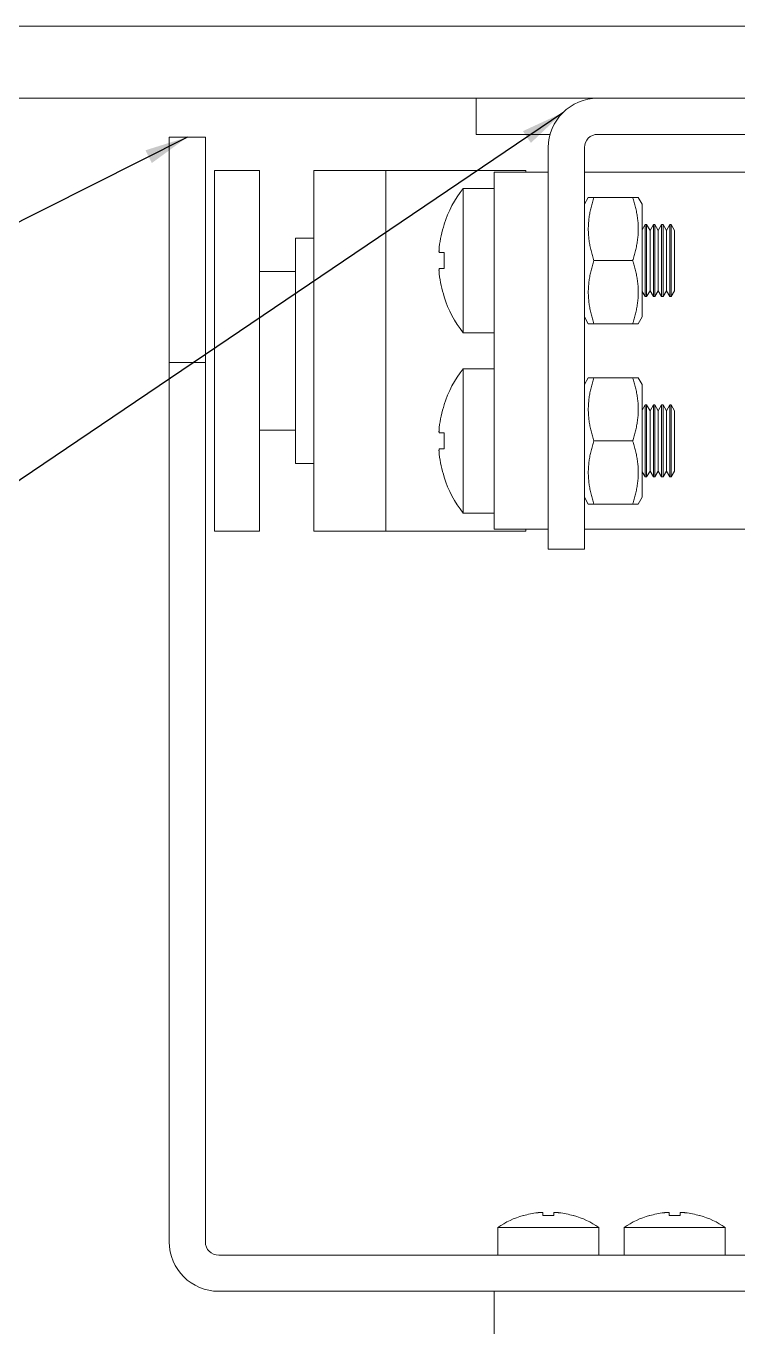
# Model space of a CAD drawing. Header units: millimetres. Extents: x 0 to 420, y 0 to 297.
# Drawn here: x 109.24 to 114.17, y 217.58 to 226.64 of the extents above; entities that cross this region are included whole.
import ezdxf

# ---------------------------------------------------------------- set-up
doc = ezdxf.new("R2010")
doc.units = ezdxf.units.MM
doc.layers.add('1', color=7, linetype='Continuous', true_color=0xffffff)
doc.layers.add('171', color=7, linetype='Continuous', true_color=0xffffff)
doc.dimstyles.get("Standard").update_dxf_attribs({"dimtxt": 0.18, "dimasz": 0.18, "dimexe": 0.18, "dimexo": 0.0625, "dimgap": 0.09, "dimtad": 0, "dimtih": 1, "dimtoh": 1, "dimdec": 4, "dimzin": 0, "dimdsep": 46, "dimtxsty": 'Standard', "dimcen": 0.09, "dimadec": 0, "dimazin": 0, "dimtfac": 1, "dimtdec": 4, "dimtofl": 0, "dimtmove": 0, "dimatfit": 3, "dimfxl": 1, "dimtolj": 1, "dimtzin": 0, "dimarcsym": 0})

msp = doc.modelspace()

# ---------------------------------------------------------------- linework, layer by layer
at = {"layer": '1', "color": 155, "linetype": 'Continuous', "lineweight": 18}
for p, q in [((101.2306, 226.6406), (126.2306, 226.6406)), ((101.2306, 226.1406), (126.2306, 226.1406)), ((112.3556, 226.1406), (112.3556, 225.8906)), ((112.8682, 225.8906), (112.3556, 225.8906)), ((115.9806, 225.8906), (113.1976, 225.8906)), ((110.2306, 225.8711), (110.2306, 224.3086)), ((110.4806, 225.8711), (110.2306, 225.8711)), ((110.4806, 225.8711), (110.4806, 224.3086)), ((112.8556, 225.7985), (112.8556, 223.2656)), ((113.1056, 225.7985), (113.1056, 223.2656)), ((110.8556, 225.6406), (110.5431, 225.6406)), ((110.5431, 224.3986), (110.5431, 225.6406)), ((110.8556, 224.3986), (110.8556, 225.6406)), ((111.2306, 225.6406), (111.7306, 225.6406)), ((111.2306, 223.1406), (111.2306, 225.6406)), ((112.6993, 225.6406), (111.7306, 225.6406)), ((111.7306, 225.6406), (111.7306, 223.1406)), ((112.4806, 225.6281), (112.8556, 225.6281)), ((112.4806, 225.3646), (112.4806, 225.6281)), ((112.6993, 225.6281), (112.6993, 225.6406)), ((113.1056, 225.6281), (114.7618, 225.6281)), ((112.4806, 225.5156), (112.2651, 225.5156)), ((112.2651, 225.5156), (112.2651, 225.0156)), ((113.1326, 225.4531), (113.1056, 225.4062)), ((113.1717, 225.4531), (113.4394, 225.4531)), ((113.5056, 225.4062), (113.4785, 225.4531)), ((112.4806, 225.3646), (112.4806, 224.6849)), ((113.5056, 225.0156), (113.5056, 225.4062)), ((112.1331, 225.2675), (112.1347, 225.2665)), ((113.5268, 225.2656), (113.5056, 225.2287)), ((113.5268, 224.7656), (113.5268, 225.2656)), ((113.5363, 225.2656), (113.5268, 225.2656)), ((113.56, 225.2245), (113.5363, 225.2656)), ((113.5363, 224.7656), (113.5363, 225.2656)), ((113.5837, 225.2656), (113.56, 225.2245)), ((113.5837, 224.7656), (113.5837, 225.2656)), ((113.5932, 225.2656), (113.5837, 225.2656)), ((113.6169, 225.2245), (113.5932, 225.2656)), ((113.5932, 224.7656), (113.5932, 225.2656)), ((113.6405, 225.2656), (113.6169, 225.2245)), ((113.6405, 224.7656), (113.6405, 225.2656)), ((113.65, 225.2656), (113.6405, 225.2656)), ((113.6737, 225.2245), (113.65, 225.2656)), ((113.65, 224.7656), (113.65, 225.2656)), ((113.6974, 225.2656), (113.6737, 225.2245)), ((113.6974, 224.7656), (113.6974, 225.2656)), ((113.7069, 225.2656), (113.6974, 225.2656)), ((113.7306, 225.2245), (113.7069, 225.2656)), ((113.7069, 224.7656), (113.7069, 225.2656)), ((111.1056, 223.6093), (111.1056, 225.1718)), ((111.1056, 225.1718), (111.2306, 225.1718)), ((113.56, 224.8066), (113.56, 225.2245)), ((113.6169, 224.8066), (113.6169, 225.2245)), ((113.6737, 224.8066), (113.6737, 225.2245)), ((113.7306, 224.8066), (113.7306, 225.2245)), ((112.1002, 225.0706), (112.1347, 225.0706)), ((112.2651, 225.0156), (112.2651, 224.5156)), ((113.1717, 225.0156), (113.4394, 225.0156)), ((113.5056, 225.0156), (113.5056, 224.6249)), ((111.1056, 224.9406), (110.8556, 224.9406)), ((112.1347, 224.9606), (112.1002, 224.9606)), ((113.5268, 224.7656), (113.5056, 224.8024)), ((113.56, 224.8066), (113.5363, 224.7656)), ((113.5837, 224.7656), (113.56, 224.8066)), ((113.6169, 224.8066), (113.5932, 224.7656)), ((113.6405, 224.7656), (113.6169, 224.8066)), ((113.6737, 224.8066), (113.65, 224.7656)), ((113.6974, 224.7656), (113.6737, 224.8066)), ((113.7306, 224.8066), (113.7069, 224.7656)), ((112.1331, 224.7637), (112.1347, 224.7646)), ((113.5363, 224.7656), (113.5268, 224.7656)), ((113.5932, 224.7656), (113.5837, 224.7656)), ((113.65, 224.7656), (113.6405, 224.7656)), ((113.7069, 224.7656), (113.6974, 224.7656)), ((112.4806, 224.6848), (112.4806, 224.0963)), ((113.1056, 224.6249), (113.1326, 224.5781)), ((113.4785, 224.5781), (113.5056, 224.6249)), ((113.1717, 224.5781), (113.4394, 224.5781)), ((112.4806, 224.5156), (112.2651, 224.5156)), ((110.5431, 224.3986), (110.5431, 223.1406)), ((110.8556, 224.3986), (110.8556, 223.1406)), ((110.2306, 224.3086), (110.2306, 218.2132)), ((110.4806, 224.3086), (110.4806, 218.2132)), ((112.4806, 224.2656), (112.2651, 224.2656)), ((112.2651, 224.2656), (112.2651, 223.7656)), ((113.1326, 224.2031), (113.1056, 224.1562)), ((113.1717, 224.2031), (113.4394, 224.2031)), ((113.5056, 224.1562), (113.4785, 224.2031)), ((112.4806, 224.0963), (112.4806, 223.4166)), ((113.5056, 223.7656), (113.5056, 224.1562)), ((112.1331, 224.0175), (112.1347, 224.0165)), ((113.5268, 224.0156), (113.5056, 223.9787)), ((113.5268, 223.5156), (113.5268, 224.0156)), ((113.5363, 224.0156), (113.5268, 224.0156)), ((113.56, 223.9745), (113.5363, 224.0156)), ((113.5363, 223.5156), (113.5363, 224.0156)), ((113.5837, 224.0156), (113.56, 223.9745)), ((113.5837, 223.5156), (113.5837, 224.0156)), ((113.5932, 224.0156), (113.5837, 224.0156)), ((113.6169, 223.9745), (113.5932, 224.0156)), ((113.5932, 223.5156), (113.5932, 224.0156)), ((113.6405, 224.0156), (113.6169, 223.9745)), ((113.65, 224.0156), (113.6405, 224.0156)), ((113.6405, 223.5156), (113.6405, 224.0156)), ((113.6737, 223.9745), (113.65, 224.0156)), ((113.65, 223.5156), (113.65, 224.0156)), ((113.6974, 224.0156), (113.6737, 223.9745)), ((113.6974, 223.5156), (113.6974, 224.0156)), ((113.7069, 224.0156), (113.6974, 224.0156)), ((113.7306, 223.9745), (113.7069, 224.0156)), ((113.7069, 223.5156), (113.7069, 224.0156)), ((113.56, 223.5566), (113.56, 223.9745)), ((113.6169, 223.5566), (113.6169, 223.9745)), ((113.6737, 223.5566), (113.6737, 223.9745)), ((113.7306, 223.5566), (113.7306, 223.9745)), ((110.8556, 223.8406), (111.1056, 223.8406)), ((112.1002, 223.8206), (112.1347, 223.8206)), ((112.2651, 223.7656), (112.2651, 223.2656)), ((113.1717, 223.7656), (113.4394, 223.7656)), ((113.5056, 223.7656), (113.5056, 223.3749)), ((112.1347, 223.7106), (112.1002, 223.7106)), ((111.1056, 223.6093), (111.2306, 223.6093)), ((113.5268, 223.5156), (113.5056, 223.5524)), ((113.56, 223.5566), (113.5363, 223.5156)), ((113.5837, 223.5156), (113.56, 223.5566)), ((113.6169, 223.5566), (113.5932, 223.5156)), ((113.6405, 223.5156), (113.6169, 223.5566)), ((113.6737, 223.5566), (113.65, 223.5156)), ((113.6974, 223.5156), (113.6737, 223.5566)), ((113.7306, 223.5566), (113.7069, 223.5156)), ((112.1331, 223.5137), (112.1347, 223.5146)), ((113.5363, 223.5156), (113.5268, 223.5156)), ((113.5932, 223.5156), (113.5837, 223.5156)), ((113.65, 223.5156), (113.6405, 223.5156)), ((113.7069, 223.5156), (113.6974, 223.5156)), ((112.4806, 223.1531), (112.4806, 223.4166)), ((113.1056, 223.3749), (113.1326, 223.3281)), ((113.4785, 223.3281), (113.5056, 223.3749)), ((112.4806, 223.2656), (112.2651, 223.2656)), ((112.8556, 223.0156), (112.8556, 223.2656)), ((113.1056, 223.0156), (113.1056, 223.2656)), ((113.1717, 223.3281), (113.4394, 223.3281)), ((110.5431, 223.1406), (110.8556, 223.1406)), ((111.7306, 223.1406), (111.2306, 223.1406)), ((112.6993, 223.1406), (111.7306, 223.1406)), ((112.8556, 223.1531), (112.4806, 223.1531)), ((112.6993, 223.1531), (112.6993, 223.1406)), ((114.7618, 223.1531), (113.1056, 223.1531)), ((113.1056, 223.0156), (112.8556, 223.0156)), ((112.6822, 218.3966), (112.6828, 218.3956)), ((112.8181, 218.3956), (112.8181, 218.4155)), ((112.8931, 218.4155), (112.8931, 218.3956)), ((113.0289, 218.3966), (113.0283, 218.3956)), ((113.5572, 218.3966), (113.5578, 218.3956)), ((113.6931, 218.3956), (113.6931, 218.4155)), ((113.7681, 218.4155), (113.7681, 218.3956)), ((113.9039, 218.3966), (113.9033, 218.3956)), ((112.5056, 218.1211), (112.5056, 218.3139)), ((112.5056, 218.3139), (112.8556, 218.3139)), ((113.2056, 218.3139), (112.8556, 218.3139)), ((113.2056, 218.1211), (113.2056, 218.3139)), ((113.3806, 218.1211), (113.3806, 218.3139)), ((113.3806, 218.3139), (113.7306, 218.3139)), ((114.0806, 218.3139), (113.7306, 218.3139)), ((114.0806, 218.1211), (114.0806, 218.3139)), ((110.5726, 218.1211), (116.8885, 218.1211)), ((110.5726, 217.8711), (116.8885, 217.8711)), ((112.4806, 217.8711), (112.4806, 217.576))]:
    msp.add_line(p, q, dxfattribs=at)
at = {"layer": '1', "color": 155, "linetype": 'Continuous', "lineweight": 13}
for p, q in [((112.4806, 225.6281), (112.8556, 225.6281)), ((110.2306, 224.3086), (110.4806, 224.3086)), ((112.8556, 223.1531), (112.4806, 223.1531)), ((113.1056, 223.0156), (112.8556, 223.0156))]:
    msp.add_line(p, q, dxfattribs=at)
at = {"layer": '1', "color": 155, "linetype": 'Continuous', "lineweight": 18}
for points in [[(113.1717, 225.4531), (113.1703, 225.4531), (113.1689, 225.4531), (113.1675, 225.4531), (113.1661, 225.4531), (113.1648, 225.4531), (113.1635, 225.4531), (113.1622, 225.4531), (113.1609, 225.4531), (113.1597, 225.4531), (113.1584, 225.4531), (113.1572, 225.4531), (113.1561, 225.4531), (113.1549, 225.4531), (113.1538, 225.4531), (113.1527, 225.4531), (113.1516, 225.4531), (113.1505, 225.4531), (113.1495, 225.4531), (113.1485, 225.4531), (113.1476, 225.4531), (113.1466, 225.4531), (113.1457, 225.4531), (113.1448, 225.4531), (113.1439, 225.4531), (113.1431, 225.4531), (113.1423, 225.4531), (113.1415, 225.4531), (113.1408, 225.4531), (113.1401, 225.4531), (113.1394, 225.4531), (113.1388, 225.4531), (113.1381, 225.4531), (113.1375, 225.4531), (113.137, 225.4531), (113.1365, 225.4531), (113.136, 225.4531), (113.1355, 225.4531), (113.1351, 225.4531), (113.1347, 225.4531), (113.1343, 225.4531), (113.134, 225.4531), (113.1337, 225.4531), (113.1335, 225.4531), (113.1332, 225.4531), (113.133, 225.4531), (113.1329, 225.4531), (113.1328, 225.4531), (113.1327, 225.4531), (113.1326, 225.4531), (113.1326, 225.4531)], [(113.1717, 225.0156), (113.1689, 225.0241), (113.1661, 225.0327), (113.1635, 225.0413), (113.1609, 225.0499), (113.1585, 225.0586), (113.1561, 225.0672), (113.1538, 225.0758), (113.1516, 225.0845), (113.1496, 225.0932), (113.1476, 225.1019), (113.1458, 225.1106), (113.144, 225.1193), (113.1424, 225.128), (113.1409, 225.1367), (113.1395, 225.1455), (113.1382, 225.1542), (113.1371, 225.163), (113.136, 225.1718), (113.1351, 225.1807), (113.1344, 225.1895), (113.1338, 225.1983), (113.1333, 225.2072), (113.1329, 225.2161), (113.1327, 225.225), (113.1326, 225.2339), (113.1327, 225.2428), (113.1329, 225.2518), (113.1332, 225.2607), (113.1337, 225.2697), (113.1343, 225.2786), (113.1351, 225.2874), (113.136, 225.2963), (113.137, 225.3052), (113.1381, 225.314), (113.1394, 225.3228), (113.1408, 225.3316), (113.1423, 225.3404), (113.144, 225.3491), (113.1457, 225.3579), (113.1476, 225.3666), (113.1495, 225.3753), (113.1516, 225.384), (113.1538, 225.3927), (113.1561, 225.4014), (113.1584, 225.41), (113.1609, 225.4186), (113.1635, 225.4273), (113.1661, 225.4359), (113.1689, 225.4445), (113.1717, 225.4531)], [(113.4785, 225.4531), (113.4785, 225.4531), (113.4784, 225.4531), (113.4783, 225.4531), (113.4782, 225.4531), (113.4781, 225.4531), (113.4779, 225.4531), (113.4776, 225.4531), (113.4774, 225.4531), (113.4771, 225.4531), (113.4768, 225.4531), (113.4764, 225.4531), (113.476, 225.4531), (113.4756, 225.4531), (113.4751, 225.4531), (113.4746, 225.4531), (113.4741, 225.4531), (113.4735, 225.4531), (113.473, 225.4531), (113.4723, 225.4531), (113.4717, 225.4531), (113.471, 225.4531), (113.4703, 225.4531), (113.4695, 225.4531), (113.4688, 225.4531), (113.468, 225.4531), (113.4671, 225.4531), (113.4663, 225.4531), (113.4654, 225.4531), (113.4645, 225.4531), (113.4635, 225.4531), (113.4626, 225.4531), (113.4616, 225.4531), (113.4605, 225.4531), (113.4595, 225.4531), (113.4584, 225.4531), (113.4573, 225.4531), (113.4562, 225.4531), (113.455, 225.4531), (113.4539, 225.4531), (113.4527, 225.4531), (113.4514, 225.4531), (113.4502, 225.4531), (113.4489, 225.4531), (113.4476, 225.4531), (113.4463, 225.4531), (113.445, 225.4531), (113.4436, 225.4531), (113.4422, 225.4531), (113.4408, 225.4531), (113.4394, 225.4531)], [(113.4394, 225.4531), (113.4422, 225.4445), (113.445, 225.4359), (113.4476, 225.4273), (113.4502, 225.4187), (113.4526, 225.4101), (113.455, 225.4014), (113.4573, 225.3928), (113.4595, 225.3841), (113.4615, 225.3755), (113.4635, 225.3668), (113.4654, 225.3581), (113.4671, 225.3494), (113.4687, 225.3407), (113.4702, 225.3319), (113.4716, 225.3232), (113.4729, 225.3144), (113.4741, 225.3056), (113.4751, 225.2968), (113.476, 225.288), (113.4767, 225.2792), (113.4774, 225.2703), (113.4778, 225.2614), (113.4782, 225.2526), (113.4784, 225.2437), (113.4785, 225.2347), (113.4784, 225.2258), (113.4782, 225.2169), (113.4779, 225.2079), (113.4774, 225.199), (113.4768, 225.1901), (113.476, 225.1812), (113.4751, 225.1723), (113.4741, 225.1635), (113.473, 225.1547), (113.4717, 225.1458), (113.4703, 225.137), (113.4688, 225.1283), (113.4671, 225.1195), (113.4654, 225.1108), (113.4635, 225.102), (113.4616, 225.0933), (113.4595, 225.0846), (113.4573, 225.076), (113.455, 225.0673), (113.4527, 225.0586), (113.4502, 225.05), (113.4476, 225.0414), (113.445, 225.0328), (113.4422, 225.0242), (113.4394, 225.0156)], [(112.1002, 225.1081), (112.1001, 225.1069), (112.1, 225.1057), (112.0998, 225.1045), (112.0997, 225.1034), (112.0996, 225.1022), (112.0995, 225.1011), (112.0994, 225.0999), (112.0993, 225.0988), (112.0992, 225.0977), (112.0991, 225.0965), (112.099, 225.0954), (112.0989, 225.0943), (112.0989, 225.0932), (112.0988, 225.0921), (112.0987, 225.0911), (112.0987, 225.09), (112.0986, 225.089), (112.0986, 225.088), (112.0985, 225.087), (112.0985, 225.0861), (112.0985, 225.0851), (112.0985, 225.0842), (112.0984, 225.0833), (112.0984, 225.0824), (112.0984, 225.0816), (112.0984, 225.0807), (112.0984, 225.08), (112.0985, 225.0792), (112.0985, 225.0785), (112.0985, 225.0777), (112.0985, 225.0771), (112.0986, 225.0764), (112.0986, 225.0758), (112.0987, 225.0752), (112.0987, 225.0747), (112.0988, 225.0741), (112.0989, 225.0737), (112.0989, 225.0732), (112.099, 225.0728), (112.0991, 225.0724), (112.0992, 225.0721), (112.0993, 225.0718), (112.0994, 225.0715), (112.0995, 225.0712), (112.0996, 225.071), (112.0997, 225.0709), (112.0998, 225.0707), (112.1, 225.0706), (112.1001, 225.0706), (112.1002, 225.0706)], [(113.1717, 224.5781), (113.1689, 224.5866), (113.1661, 224.5952), (113.1635, 224.6038), (113.1609, 224.6124), (113.1585, 224.6211), (113.1561, 224.6297), (113.1538, 224.6383), (113.1516, 224.647), (113.1496, 224.6557), (113.1476, 224.6644), (113.1458, 224.6731), (113.144, 224.6818), (113.1424, 224.6905), (113.1409, 224.6992), (113.1395, 224.708), (113.1382, 224.7167), (113.1371, 224.7255), (113.136, 224.7343), (113.1351, 224.7432), (113.1344, 224.752), (113.1338, 224.7608), (113.1333, 224.7697), (113.1329, 224.7786), (113.1327, 224.7875), (113.1326, 224.7964), (113.1327, 224.8053), (113.1329, 224.8143), (113.1332, 224.8232), (113.1337, 224.8322), (113.1343, 224.8411), (113.1351, 224.8499), (113.136, 224.8588), (113.137, 224.8677), (113.1381, 224.8765), (113.1394, 224.8853), (113.1408, 224.8941), (113.1423, 224.9029), (113.144, 224.9116), (113.1457, 224.9204), (113.1476, 224.9291), (113.1495, 224.9378), (113.1516, 224.9465), (113.1538, 224.9552), (113.1561, 224.9639), (113.1584, 224.9725), (113.1609, 224.9811), (113.1635, 224.9898), (113.1661, 224.9984), (113.1689, 225.007), (113.1717, 225.0156)], [(113.4394, 225.0156), (113.4422, 225.007), (113.445, 224.9984), (113.4476, 224.9898), (113.4502, 224.9812), (113.4526, 224.9726), (113.455, 224.9639), (113.4573, 224.9553), (113.4595, 224.9466), (113.4615, 224.938), (113.4635, 224.9293), (113.4654, 224.9206), (113.4671, 224.9119), (113.4687, 224.9032), (113.4702, 224.8944), (113.4716, 224.8857), (113.4729, 224.8769), (113.4741, 224.8681), (113.4751, 224.8593), (113.476, 224.8505), (113.4767, 224.8417), (113.4774, 224.8328), (113.4778, 224.8239), (113.4782, 224.8151), (113.4784, 224.8062), (113.4785, 224.7972), (113.4784, 224.7883), (113.4782, 224.7794), (113.4779, 224.7704), (113.4774, 224.7615), (113.4768, 224.7526), (113.476, 224.7437), (113.4751, 224.7348), (113.4741, 224.726), (113.473, 224.7172), (113.4717, 224.7083), (113.4703, 224.6995), (113.4688, 224.6908), (113.4671, 224.682), (113.4654, 224.6733), (113.4635, 224.6645), (113.4616, 224.6558), (113.4595, 224.6471), (113.4573, 224.6385), (113.455, 224.6298), (113.4527, 224.6211), (113.4502, 224.6125), (113.4476, 224.6039), (113.445, 224.5953), (113.4422, 224.5867), (113.4394, 224.5781)], [(112.1002, 224.9606), (112.1001, 224.9606), (112.1, 224.9605), (112.0998, 224.9604), (112.0997, 224.9603), (112.0996, 224.9601), (112.0995, 224.9599), (112.0994, 224.9597), (112.0993, 224.9594), (112.0992, 224.9591), (112.0991, 224.9587), (112.099, 224.9584), (112.0989, 224.9579), (112.0989, 224.9575), (112.0988, 224.957), (112.0987, 224.9565), (112.0987, 224.956), (112.0986, 224.9554), (112.0986, 224.9548), (112.0985, 224.9541), (112.0985, 224.9534), (112.0985, 224.9527), (112.0985, 224.952), (112.0984, 224.9512), (112.0984, 224.9504), (112.0984, 224.9496), (112.0984, 224.9488), (112.0984, 224.9479), (112.0985, 224.947), (112.0985, 224.9461), (112.0985, 224.9451), (112.0985, 224.9442), (112.0986, 224.9432), (112.0986, 224.9422), (112.0987, 224.9411), (112.0987, 224.9401), (112.0988, 224.939), (112.0989, 224.938), (112.0989, 224.9369), (112.099, 224.9358), (112.0991, 224.9347), (112.0992, 224.9336), (112.0993, 224.9324), (112.0994, 224.9313), (112.0995, 224.9301), (112.0996, 224.9289), (112.0997, 224.9278), (112.0998, 224.9266), (112.1, 224.9254), (112.1001, 224.9243), (112.1002, 224.9231)], [(113.1326, 224.5781), (113.1326, 224.5781), (113.1327, 224.5781), (113.1328, 224.5781), (113.1329, 224.5781), (113.133, 224.5781), (113.1332, 224.5781), (113.1335, 224.5781), (113.1337, 224.5781), (113.134, 224.5781), (113.1343, 224.5781), (113.1347, 224.5781), (113.1351, 224.5781), (113.1355, 224.5781), (113.136, 224.5781), (113.1365, 224.5781), (113.137, 224.5781), (113.1376, 224.5781), (113.1382, 224.5781), (113.1388, 224.5781), (113.1394, 224.5781), (113.1401, 224.5781), (113.1408, 224.5781), (113.1416, 224.5781), (113.1423, 224.5781), (113.1431, 224.5781), (113.144, 224.5781), (113.1448, 224.5781), (113.1457, 224.5781), (113.1466, 224.5781), (113.1476, 224.5781), (113.1486, 224.5781), (113.1495, 224.5781), (113.1506, 224.5781), (113.1516, 224.5781), (113.1527, 224.5781), (113.1538, 224.5781), (113.1549, 224.5781), (113.1561, 224.5781), (113.1573, 224.5781), (113.1585, 224.5781), (113.1597, 224.5781), (113.1609, 224.5781), (113.1622, 224.5781), (113.1635, 224.5781), (113.1648, 224.5781), (113.1661, 224.5781), (113.1675, 224.5781), (113.1689, 224.5781), (113.1703, 224.5781), (113.1717, 224.5781)], [(113.4394, 224.5781), (113.4408, 224.5781), (113.4422, 224.5781), (113.4436, 224.5781), (113.445, 224.5781), (113.4463, 224.5781), (113.4476, 224.5781), (113.4489, 224.5781), (113.4502, 224.5781), (113.4515, 224.5781), (113.4527, 224.5781), (113.4539, 224.5781), (113.4551, 224.5781), (113.4562, 224.5781), (113.4573, 224.5781), (113.4584, 224.5781), (113.4595, 224.5781), (113.4606, 224.5781), (113.4616, 224.5781), (113.4626, 224.5781), (113.4636, 224.5781), (113.4645, 224.5781), (113.4654, 224.5781), (113.4663, 224.5781), (113.4672, 224.5781), (113.468, 224.5781), (113.4688, 224.5781), (113.4696, 224.5781), (113.4703, 224.5781), (113.471, 224.5781), (113.4717, 224.5781), (113.4724, 224.5781), (113.473, 224.5781), (113.4736, 224.5781), (113.4741, 224.5781), (113.4746, 224.5781), (113.4751, 224.5781), (113.4756, 224.5781), (113.476, 224.5781), (113.4764, 224.5781), (113.4768, 224.5781), (113.4771, 224.5781), (113.4774, 224.5781), (113.4776, 224.5781), (113.4779, 224.5781), (113.4781, 224.5781), (113.4782, 224.5781), (113.4783, 224.5781), (113.4784, 224.5781), (113.4785, 224.5781), (113.4785, 224.5781)], [(113.1717, 223.7656), (113.1689, 223.7741), (113.1661, 223.7827), (113.1635, 223.7913), (113.1609, 223.7999), (113.1585, 223.8086), (113.1561, 223.8172), (113.1538, 223.8258), (113.1516, 223.8345), (113.1496, 223.8432), (113.1476, 223.8519), (113.1458, 223.8606), (113.144, 223.8693), (113.1424, 223.878), (113.1409, 223.8867), (113.1395, 223.8955), (113.1382, 223.9042), (113.1371, 223.913), (113.136, 223.9218), (113.1351, 223.9307), (113.1344, 223.9395), (113.1338, 223.9483), (113.1333, 223.9572), (113.1329, 223.9661), (113.1327, 223.975), (113.1326, 223.9839), (113.1327, 223.9928), (113.1329, 224.0018), (113.1332, 224.0107), (113.1337, 224.0197), (113.1343, 224.0286), (113.1351, 224.0374), (113.136, 224.0463), (113.137, 224.0552), (113.1381, 224.064), (113.1394, 224.0728), (113.1408, 224.0816), (113.1423, 224.0904), (113.144, 224.0991), (113.1457, 224.1079), (113.1476, 224.1166), (113.1495, 224.1253), (113.1516, 224.134), (113.1538, 224.1427), (113.1561, 224.1514), (113.1584, 224.16), (113.1609, 224.1686), (113.1635, 224.1773), (113.1661, 224.1859), (113.1689, 224.1945), (113.1717, 224.2031)], [(113.1717, 224.2031), (113.1703, 224.2031), (113.1689, 224.2031), (113.1675, 224.2031), (113.1661, 224.2031), (113.1648, 224.2031), (113.1635, 224.2031), (113.1622, 224.2031), (113.1609, 224.2031), (113.1597, 224.2031), (113.1584, 224.2031), (113.1572, 224.2031), (113.1561, 224.2031), (113.1549, 224.2031), (113.1538, 224.2031), (113.1527, 224.2031), (113.1516, 224.2031), (113.1505, 224.2031), (113.1495, 224.2031), (113.1485, 224.2031), (113.1476, 224.2031), (113.1466, 224.2031), (113.1457, 224.2031), (113.1448, 224.2031), (113.1439, 224.2031), (113.1431, 224.2031), (113.1423, 224.2031), (113.1415, 224.2031), (113.1408, 224.2031), (113.1401, 224.2031), (113.1394, 224.2031), (113.1388, 224.2031), (113.1381, 224.2031), (113.1375, 224.2031), (113.137, 224.2031), (113.1365, 224.2031), (113.136, 224.2031), (113.1355, 224.2031), (113.1351, 224.2031), (113.1347, 224.2031), (113.1343, 224.2031), (113.134, 224.2031), (113.1337, 224.2031), (113.1335, 224.2031), (113.1332, 224.2031), (113.133, 224.2031), (113.1329, 224.2031), (113.1328, 224.2031), (113.1327, 224.2031), (113.1326, 224.2031), (113.1326, 224.2031)], [(113.4785, 224.2031), (113.4785, 224.2031), (113.4784, 224.2031), (113.4783, 224.2031), (113.4782, 224.2031), (113.4781, 224.2031), (113.4779, 224.2031), (113.4776, 224.2031), (113.4774, 224.2031), (113.4771, 224.2031), (113.4768, 224.2031), (113.4764, 224.2031), (113.476, 224.2031), (113.4756, 224.2031), (113.4751, 224.2031), (113.4746, 224.2031), (113.4741, 224.2031), (113.4735, 224.2031), (113.473, 224.2031), (113.4723, 224.2031), (113.4717, 224.2031), (113.471, 224.2031), (113.4703, 224.2031), (113.4695, 224.2031), (113.4688, 224.2031), (113.468, 224.2031), (113.4671, 224.2031), (113.4663, 224.2031), (113.4654, 224.2031), (113.4645, 224.2031), (113.4635, 224.2031), (113.4626, 224.2031), (113.4616, 224.2031), (113.4605, 224.2031), (113.4595, 224.2031), (113.4584, 224.2031), (113.4573, 224.2031), (113.4562, 224.2031), (113.455, 224.2031), (113.4539, 224.2031), (113.4527, 224.2031), (113.4514, 224.2031), (113.4502, 224.2031), (113.4489, 224.2031), (113.4476, 224.2031), (113.4463, 224.2031), (113.445, 224.2031), (113.4436, 224.2031), (113.4422, 224.2031), (113.4408, 224.2031), (113.4394, 224.2031)], [(113.4394, 224.2031), (113.4422, 224.1945), (113.445, 224.1859), (113.4476, 224.1773), (113.4502, 224.1687), (113.4526, 224.1601), (113.455, 224.1514), (113.4573, 224.1428), (113.4595, 224.1341), (113.4615, 224.1255), (113.4635, 224.1168), (113.4654, 224.1081), (113.4671, 224.0994), (113.4687, 224.0907), (113.4702, 224.0819), (113.4716, 224.0732), (113.4729, 224.0644), (113.4741, 224.0556), (113.4751, 224.0468), (113.476, 224.038), (113.4767, 224.0292), (113.4774, 224.0203), (113.4778, 224.0114), (113.4782, 224.0026), (113.4784, 223.9937), (113.4785, 223.9847), (113.4784, 223.9758), (113.4782, 223.9669), (113.4779, 223.9579), (113.4774, 223.949), (113.4768, 223.9401), (113.476, 223.9312), (113.4751, 223.9223), (113.4741, 223.9135), (113.473, 223.9047), (113.4717, 223.8958), (113.4703, 223.887), (113.4688, 223.8783), (113.4671, 223.8695), (113.4654, 223.8608), (113.4635, 223.852), (113.4616, 223.8433), (113.4595, 223.8346), (113.4573, 223.826), (113.455, 223.8173), (113.4527, 223.8086), (113.4502, 223.8), (113.4476, 223.7914), (113.445, 223.7828), (113.4422, 223.7742), (113.4394, 223.7656)], [(112.1002, 223.8581), (112.1001, 223.8569), (112.1, 223.8557), (112.0998, 223.8545), (112.0997, 223.8534), (112.0996, 223.8522), (112.0995, 223.8511), (112.0994, 223.8499), (112.0993, 223.8488), (112.0992, 223.8477), (112.0991, 223.8465), (112.099, 223.8454), (112.0989, 223.8443), (112.0989, 223.8432), (112.0988, 223.8421), (112.0987, 223.8411), (112.0987, 223.84), (112.0986, 223.839), (112.0986, 223.838), (112.0985, 223.837), (112.0985, 223.8361), (112.0985, 223.8351), (112.0985, 223.8342), (112.0984, 223.8333), (112.0984, 223.8324), (112.0984, 223.8316), (112.0984, 223.8307), (112.0984, 223.83), (112.0985, 223.8292), (112.0985, 223.8285), (112.0985, 223.8277), (112.0985, 223.8271), (112.0986, 223.8264), (112.0986, 223.8258), (112.0987, 223.8252), (112.0987, 223.8247), (112.0988, 223.8241), (112.0989, 223.8237), (112.0989, 223.8232), (112.099, 223.8228), (112.0991, 223.8224), (112.0992, 223.8221), (112.0993, 223.8218), (112.0994, 223.8215), (112.0995, 223.8212), (112.0996, 223.821), (112.0997, 223.8209), (112.0998, 223.8207), (112.1, 223.8206), (112.1001, 223.8206), (112.1002, 223.8206)], [(113.1717, 223.3281), (113.1689, 223.3366), (113.1661, 223.3452), (113.1635, 223.3538), (113.1609, 223.3624), (113.1585, 223.3711), (113.1561, 223.3797), (113.1538, 223.3883), (113.1516, 223.397), (113.1496, 223.4057), (113.1476, 223.4144), (113.1458, 223.4231), (113.144, 223.4318), (113.1424, 223.4405), (113.1409, 223.4492), (113.1395, 223.458), (113.1382, 223.4667), (113.1371, 223.4755), (113.136, 223.4843), (113.1351, 223.4932), (113.1344, 223.502), (113.1338, 223.5108), (113.1333, 223.5197), (113.1329, 223.5286), (113.1327, 223.5375), (113.1326, 223.5464), (113.1327, 223.5553), (113.1329, 223.5643), (113.1332, 223.5732), (113.1337, 223.5822), (113.1343, 223.5911), (113.1351, 223.5999), (113.136, 223.6088), (113.137, 223.6177), (113.1381, 223.6265), (113.1394, 223.6353), (113.1408, 223.6441), (113.1423, 223.6529), (113.144, 223.6616), (113.1457, 223.6704), (113.1476, 223.6791), (113.1495, 223.6878), (113.1516, 223.6965), (113.1538, 223.7052), (113.1561, 223.7139), (113.1584, 223.7225), (113.1609, 223.7311), (113.1635, 223.7398), (113.1661, 223.7484), (113.1689, 223.757), (113.1717, 223.7656)], [(113.4394, 223.7656), (113.4422, 223.757), (113.445, 223.7484), (113.4476, 223.7398), (113.4502, 223.7312), (113.4526, 223.7226), (113.455, 223.7139), (113.4573, 223.7053), (113.4595, 223.6966), (113.4615, 223.688), (113.4635, 223.6793), (113.4654, 223.6706), (113.4671, 223.6619), (113.4687, 223.6532), (113.4702, 223.6444), (113.4716, 223.6357), (113.4729, 223.6269), (113.4741, 223.6181), (113.4751, 223.6093), (113.476, 223.6005), (113.4767, 223.5917), (113.4774, 223.5828), (113.4778, 223.5739), (113.4782, 223.5651), (113.4784, 223.5562), (113.4785, 223.5472), (113.4784, 223.5383), (113.4782, 223.5294), (113.4779, 223.5204), (113.4774, 223.5115), (113.4768, 223.5026), (113.476, 223.4937), (113.4751, 223.4848), (113.4741, 223.476), (113.473, 223.4672), (113.4717, 223.4583), (113.4703, 223.4495), (113.4688, 223.4408), (113.4671, 223.432), (113.4654, 223.4233), (113.4635, 223.4145), (113.4616, 223.4058), (113.4595, 223.3971), (113.4573, 223.3885), (113.455, 223.3798), (113.4527, 223.3711), (113.4502, 223.3625), (113.4476, 223.3539), (113.445, 223.3453), (113.4422, 223.3367), (113.4394, 223.3281)], [(112.1002, 223.7106), (112.1001, 223.7106), (112.1, 223.7105), (112.0998, 223.7104), (112.0997, 223.7103), (112.0996, 223.7101), (112.0995, 223.7099), (112.0994, 223.7097), (112.0993, 223.7094), (112.0992, 223.7091), (112.0991, 223.7087), (112.099, 223.7084), (112.0989, 223.7079), (112.0989, 223.7075), (112.0988, 223.707), (112.0987, 223.7065), (112.0987, 223.706), (112.0986, 223.7054), (112.0986, 223.7048), (112.0985, 223.7041), (112.0985, 223.7034), (112.0985, 223.7027), (112.0985, 223.702), (112.0984, 223.7012), (112.0984, 223.7004), (112.0984, 223.6996), (112.0984, 223.6988), (112.0984, 223.6979), (112.0985, 223.697), (112.0985, 223.6961), (112.0985, 223.6951), (112.0985, 223.6942), (112.0986, 223.6932), (112.0986, 223.6922), (112.0987, 223.6911), (112.0987, 223.6901), (112.0988, 223.689), (112.0989, 223.688), (112.0989, 223.6869), (112.099, 223.6858), (112.0991, 223.6847), (112.0992, 223.6836), (112.0993, 223.6824), (112.0994, 223.6813), (112.0995, 223.6801), (112.0996, 223.6789), (112.0997, 223.6778), (112.0998, 223.6766), (112.1, 223.6754), (112.1001, 223.6743), (112.1002, 223.6731)], [(113.1326, 223.3281), (113.1326, 223.3281), (113.1327, 223.3281), (113.1328, 223.3281), (113.1329, 223.3281), (113.133, 223.3281), (113.1332, 223.3281), (113.1335, 223.3281), (113.1337, 223.3281), (113.134, 223.3281), (113.1343, 223.3281), (113.1347, 223.3281), (113.1351, 223.3281), (113.1355, 223.3281), (113.136, 223.3281), (113.1365, 223.3281), (113.137, 223.3281), (113.1376, 223.3281), (113.1382, 223.3281), (113.1388, 223.3281), (113.1394, 223.3281), (113.1401, 223.3281), (113.1408, 223.3281), (113.1416, 223.3281), (113.1423, 223.3281), (113.1431, 223.3281), (113.144, 223.3281), (113.1448, 223.3281), (113.1457, 223.3281), (113.1466, 223.3281), (113.1476, 223.3281), (113.1486, 223.3281), (113.1495, 223.3281), (113.1506, 223.3281), (113.1516, 223.3281), (113.1527, 223.3281), (113.1538, 223.3281), (113.1549, 223.3281), (113.1561, 223.3281), (113.1573, 223.3281), (113.1585, 223.3281), (113.1597, 223.3281), (113.1609, 223.3281), (113.1622, 223.3281), (113.1635, 223.3281), (113.1648, 223.3281), (113.1661, 223.3281), (113.1675, 223.3281), (113.1689, 223.3281), (113.1703, 223.3281), (113.1717, 223.3281)], [(113.4394, 223.3281), (113.4408, 223.3281), (113.4422, 223.3281), (113.4436, 223.3281), (113.445, 223.3281), (113.4463, 223.3281), (113.4476, 223.3281), (113.4489, 223.3281), (113.4502, 223.3281), (113.4515, 223.3281), (113.4527, 223.3281), (113.4539, 223.3281), (113.4551, 223.3281), (113.4562, 223.3281), (113.4573, 223.3281), (113.4584, 223.3281), (113.4595, 223.3281), (113.4606, 223.3281), (113.4616, 223.3281), (113.4626, 223.3281), (113.4636, 223.3281), (113.4645, 223.3281), (113.4654, 223.3281), (113.4663, 223.3281), (113.4672, 223.3281), (113.468, 223.3281), (113.4688, 223.3281), (113.4696, 223.3281), (113.4703, 223.3281), (113.471, 223.3281), (113.4717, 223.3281), (113.4724, 223.3281), (113.473, 223.3281), (113.4736, 223.3281), (113.4741, 223.3281), (113.4746, 223.3281), (113.4751, 223.3281), (113.4756, 223.3281), (113.476, 223.3281), (113.4764, 223.3281), (113.4768, 223.3281), (113.4771, 223.3281), (113.4774, 223.3281), (113.4776, 223.3281), (113.4779, 223.3281), (113.4781, 223.3281), (113.4782, 223.3281), (113.4783, 223.3281), (113.4784, 223.3281), (113.4785, 223.3281), (113.4785, 223.3281)], [(112.8181, 218.4155), (112.818, 218.4156), (112.818, 218.4158), (112.8179, 218.4159), (112.8178, 218.416), (112.8176, 218.4161), (112.8174, 218.4162), (112.8172, 218.4164), (112.8169, 218.4165), (112.8166, 218.4166), (112.8162, 218.4167), (112.8158, 218.4167), (112.8154, 218.4168), (112.815, 218.4169), (112.8145, 218.417), (112.814, 218.417), (112.8134, 218.4171), (112.8129, 218.4172), (112.8122, 218.4172), (112.8116, 218.4172), (112.8109, 218.4173), (112.8102, 218.4173), (112.8095, 218.4173), (112.8087, 218.4173), (112.8079, 218.4174), (112.8071, 218.4174), (112.8062, 218.4174), (112.8054, 218.4173), (112.8045, 218.4173), (112.8036, 218.4173), (112.8026, 218.4173), (112.8016, 218.4172), (112.8007, 218.4172), (112.7996, 218.4172), (112.7986, 218.4171), (112.7976, 218.417), (112.7965, 218.417), (112.7955, 218.4169), (112.7944, 218.4168), (112.7933, 218.4167), (112.7922, 218.4167), (112.791, 218.4166), (112.7899, 218.4165), (112.7887, 218.4164), (112.7876, 218.4162), (112.7864, 218.4161), (112.7853, 218.416), (112.7841, 218.4159), (112.7829, 218.4158), (112.7817, 218.4156), (112.7806, 218.4155)], [(112.9306, 218.4155), (112.9294, 218.4156), (112.9282, 218.4158), (112.927, 218.4159), (112.9259, 218.416), (112.9247, 218.4161), (112.9236, 218.4162), (112.9224, 218.4164), (112.9213, 218.4165), (112.9201, 218.4166), (112.919, 218.4167), (112.9179, 218.4167), (112.9168, 218.4168), (112.9157, 218.4169), (112.9146, 218.417), (112.9136, 218.417), (112.9125, 218.4171), (112.9115, 218.4172), (112.9105, 218.4172), (112.9095, 218.4172), (112.9085, 218.4173), (112.9076, 218.4173), (112.9067, 218.4173), (112.9058, 218.4173), (112.9049, 218.4174), (112.904, 218.4174), (112.9032, 218.4174), (112.9024, 218.4173), (112.9017, 218.4173), (112.9009, 218.4173), (112.9002, 218.4173), (112.8995, 218.4172), (112.8989, 218.4172), (112.8983, 218.4172), (112.8977, 218.4171), (112.8971, 218.417), (112.8966, 218.417), (112.8961, 218.4169), (112.8957, 218.4168), (112.8953, 218.4167), (112.8949, 218.4167), (112.8945, 218.4166), (112.8942, 218.4165), (112.894, 218.4164), (112.8937, 218.4162), (112.8935, 218.4161), (112.8933, 218.416), (112.8932, 218.4159), (112.8931, 218.4158), (112.8931, 218.4156), (112.8931, 218.4155)], [(113.6931, 218.4155), (113.693, 218.4156), (113.693, 218.4158), (113.6929, 218.4159), (113.6928, 218.416), (113.6926, 218.4161), (113.6924, 218.4162), (113.6922, 218.4164), (113.6919, 218.4165), (113.6916, 218.4166), (113.6912, 218.4167), (113.6908, 218.4167), (113.6904, 218.4168), (113.69, 218.4169), (113.6895, 218.417), (113.689, 218.417), (113.6884, 218.4171), (113.6879, 218.4172), (113.6872, 218.4172), (113.6866, 218.4172), (113.6859, 218.4173), (113.6852, 218.4173), (113.6845, 218.4173), (113.6837, 218.4173), (113.6829, 218.4174), (113.6821, 218.4174), (113.6812, 218.4174), (113.6804, 218.4173), (113.6795, 218.4173), (113.6786, 218.4173), (113.6776, 218.4173), (113.6766, 218.4172), (113.6757, 218.4172), (113.6746, 218.4172), (113.6736, 218.4171), (113.6726, 218.417), (113.6715, 218.417), (113.6705, 218.4169), (113.6694, 218.4168), (113.6683, 218.4167), (113.6672, 218.4167), (113.666, 218.4166), (113.6649, 218.4165), (113.6637, 218.4164), (113.6626, 218.4162), (113.6614, 218.4161), (113.6603, 218.416), (113.6591, 218.4159), (113.6579, 218.4158), (113.6567, 218.4156), (113.6556, 218.4155)], [(113.8056, 218.4155), (113.8044, 218.4156), (113.8032, 218.4158), (113.802, 218.4159), (113.8009, 218.416), (113.7997, 218.4161), (113.7986, 218.4162), (113.7974, 218.4164), (113.7963, 218.4165), (113.7951, 218.4166), (113.794, 218.4167), (113.7929, 218.4167), (113.7918, 218.4168), (113.7907, 218.4169), (113.7896, 218.417), (113.7886, 218.417), (113.7875, 218.4171), (113.7865, 218.4172), (113.7855, 218.4172), (113.7845, 218.4172), (113.7835, 218.4173), (113.7826, 218.4173), (113.7817, 218.4173), (113.7808, 218.4173), (113.7799, 218.4174), (113.779, 218.4174), (113.7782, 218.4174), (113.7774, 218.4173), (113.7767, 218.4173), (113.7759, 218.4173), (113.7752, 218.4173), (113.7745, 218.4172), (113.7739, 218.4172), (113.7733, 218.4172), (113.7727, 218.4171), (113.7721, 218.417), (113.7716, 218.417), (113.7711, 218.4169), (113.7707, 218.4168), (113.7703, 218.4167), (113.7699, 218.4167), (113.7695, 218.4166), (113.7692, 218.4165), (113.769, 218.4164), (113.7687, 218.4162), (113.7685, 218.4161), (113.7683, 218.416), (113.7682, 218.4159), (113.7681, 218.4158), (113.7681, 218.4156), (113.7681, 218.4155)]]:
    msp.add_lwpolyline(points, dxfattribs=at)
for centre, radius, start, end in [((113.1976, 225.7985), 0.3421, 90, 180), ((113.1976, 225.7985), 0.0921, 90, 180), ((112.9056, 225.0156), 0.8125, 142.02013, 161.93979), ((112.9056, 225.0156), 0.8106, 161.96765, 173.44783), ((112.9056, 225.0156), 0.8106, 186.55217, 198.03235), ((112.9056, 225.0156), 0.8125, 198.06021, 217.97987), ((112.9056, 223.7656), 0.8125, 142.02013, 161.93979), ((112.9056, 223.7656), 0.8106, 161.96765, 173.44783), ((112.9056, 223.7656), 0.8106, 186.55217, 198.03235), ((112.9056, 223.7656), 0.8125, 198.06021, 217.97987), ((112.8556, 217.7961), 0.625, 106.10211, 124.0558), ((112.8556, 217.7961), 0.6239, 96.9046, 106.07652), ((112.8556, 217.7961), 0.6239, 73.92348, 83.0954), ((112.8556, 217.7961), 0.625, 55.9442, 73.89789), ((113.7306, 217.7961), 0.625, 106.10211, 124.0558), ((113.7306, 217.7961), 0.6239, 96.9046, 106.07652), ((113.7306, 217.7961), 0.6239, 73.92348, 83.0954), ((113.7306, 217.7961), 0.625, 55.9442, 73.89789), ((110.5726, 218.2132), 0.3421, 180, 270), ((110.5726, 218.2132), 0.0921, 180, 270)]:
    msp.add_arc(centre, radius, start, end, dxfattribs=at)
for centre, major_axis, start_param, end_param in [((112.8215, 225.0156), (0, 0.7949), 1.501552, 1.570796), ((112.8215, 225.0156), (0, 0.7949), 1.570796, 1.640041), ((112.8215, 223.7656), (0, 0.7949), 1.501552, 1.570796), ((112.8215, 223.7656), (0, 0.7949), 1.570796, 1.640041), ((112.8556, 217.8712), (0.6067, 0), 1.570796, 1.632645), ((112.8556, 217.8712), (0.6067, 0), 1.508947, 1.570796), ((113.7306, 217.8712), (0.6067, 0), 1.570796, 1.632645), ((113.7306, 217.8712), (0.6067, 0), 1.508947, 1.570796)]:
    msp.add_ellipse(centre, major_axis=major_axis, ratio=0.866025, start_param=start_param, end_param=end_param, dxfattribs=at)

# ---------------------------------------------------------------- leaders
at = {"layer": '171', "color": 156, "linetype": 'Continuous', "lineweight": 13}
for points in [[(112.9557, 226.0404), (54.0587, 186.1564)], [(110.3556, 225.8711), (54.0587, 197.5059)]]:
    msp.add_leader(points, dimstyle='Standard', override={"dimasz": 0.3}, dxfattribs=at)

doc.saveas('drawing.dxf')
